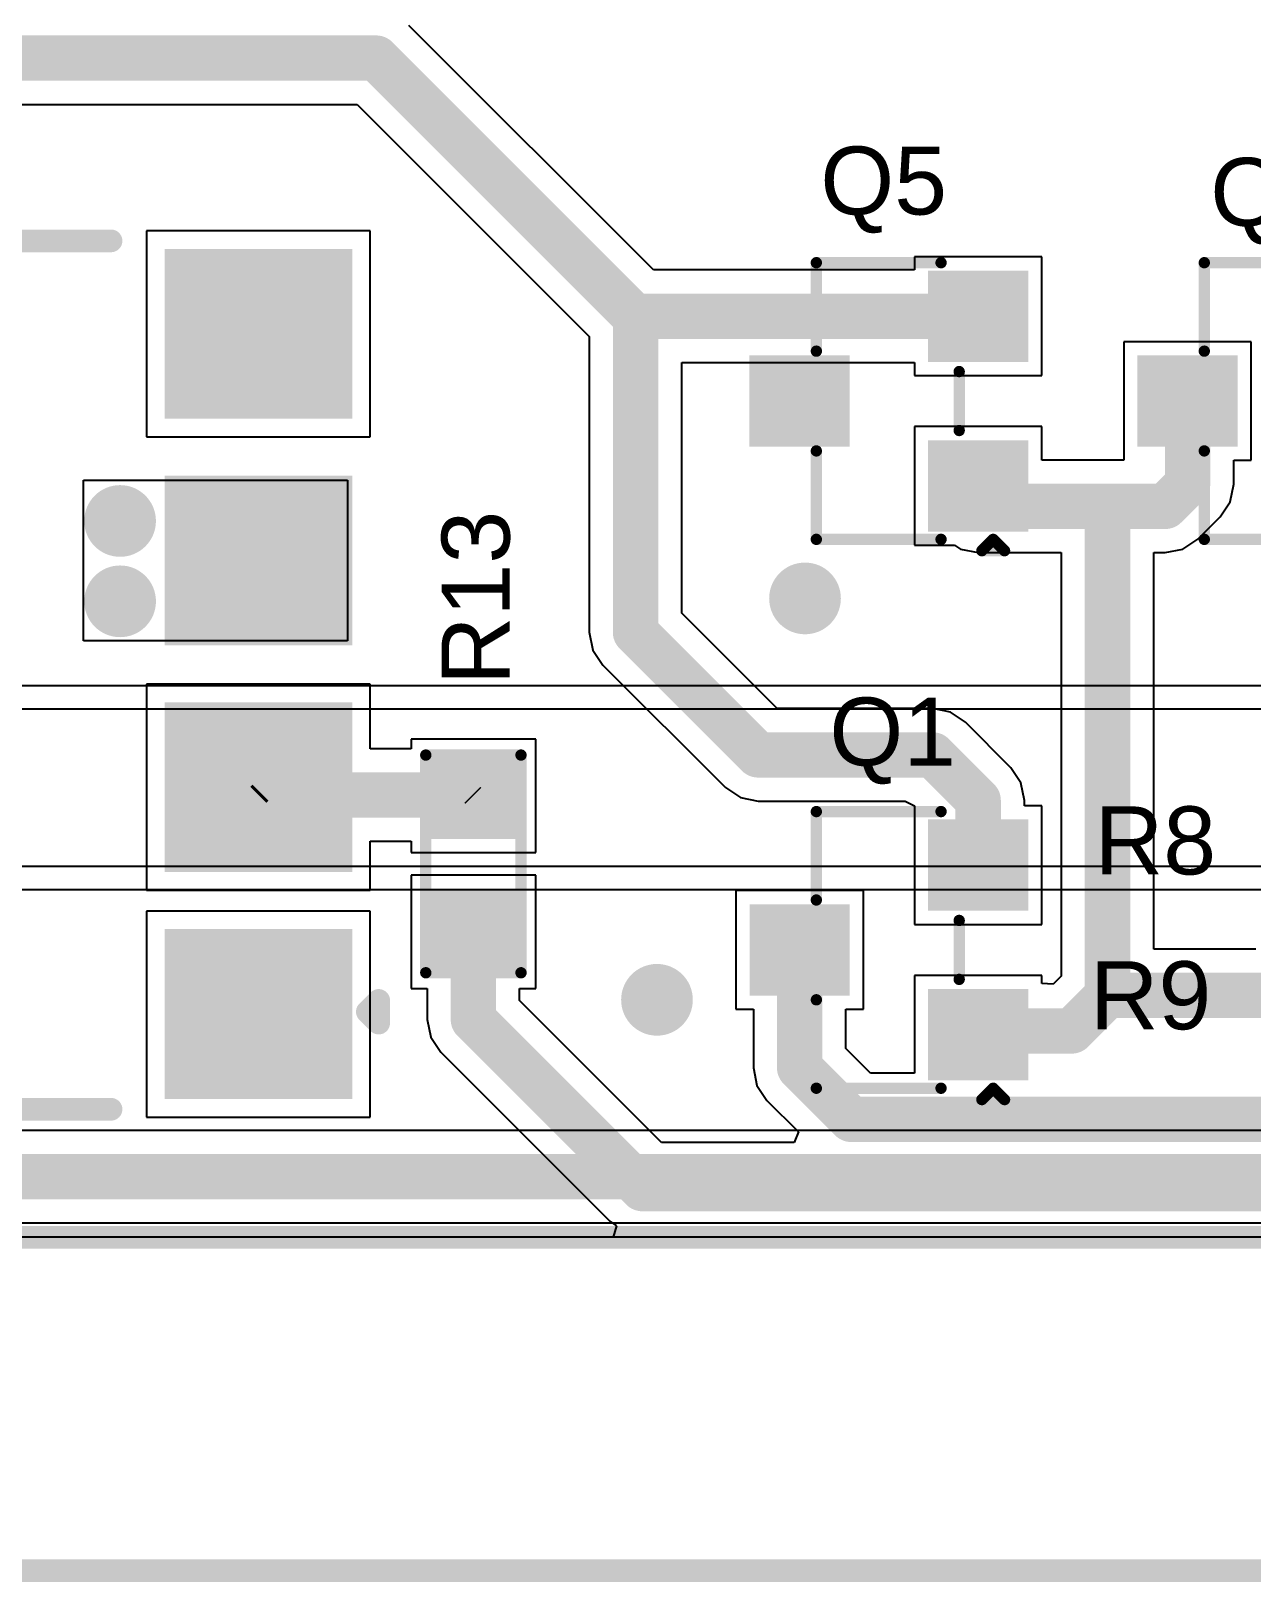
# Model space of a CAD drawing. Header units: inches. Extents: x -0.24 to 5.71, y -0.19 to 1.19.
# Drawn here: x 3.417 to 3.955, y -0.145 to 0.539 of the extents above; entities that cross this region are included whole.
import ezdxf

# ---------------------------------------------------------------- set-up
doc = ezdxf.new("R2010")
doc.units = ezdxf.units.IN
doc.header["$MEASUREMENT"] = 0
for name, color, linetype in [('Board Outline', 216, 'Continuous'), ('Bottom Layer', 5, 'Continuous'), ('Bottom Solder', 6, 'Continuous'), ('Top Layer', 1, 'Continuous'), ('Top Overlay', 2, 'Continuous'), ('Top Paste', 8, 'Continuous'), ('Top Solder', 216, 'Continuous'), ('Via Holes', 16, 'Continuous')]:
    doc.layers.add(name, color=color, linetype=linetype)
doc.styles.add('Arial', font='', dxfattribs={"height": 0.2})
doc.styles.get('Arial').set_extended_font_data('Arial')

# ---------------------------------------------------------------- blocks, each defined once
blk = doc.blocks.new('SOP_8__S_T_____13')
at = {"layer": 'Top Layer'}
for points in [[(-0.15553, 0.185433), (-0.15553, 0.114567), (-0.23427, 0.114567), (-0.23427, 0.185433)], [(0.15553, 0.114567), (0.15553, 0.185433), (0.23427, 0.185433), (0.23427, 0.114567)], [(-0.15553, 0.085433), (-0.15553, 0.014567), (-0.23427, 0.014567), (-0.23427, 0.085433)], [(0.15553, 0.014567), (0.15553, 0.085433), (0.23427, 0.085433), (0.23427, 0.014567)], [(-0.15553, -0.014567), (-0.15553, -0.085433), (-0.23427, -0.085433), (-0.23427, -0.014567)], [(0.15553, -0.085433), (0.15553, -0.014567), (0.23427, -0.014567), (0.23427, -0.085433)], [(-0.15553, -0.114567), (-0.15553, -0.185433), (-0.23427, -0.185433), (-0.23427, -0.114567)], [(0.15553, -0.185433), (0.15553, -0.114567), (0.23427, -0.114567), (0.23427, -0.185433)]]:
    blk.add_hatch(color=1, dxfattribs=at).paths.add_polyline_path(points)
at = {"layer": 'Top Paste'}
for points in [[(-0.15553, 0.185433), (-0.15553, 0.114567), (-0.23427, 0.114567), (-0.23427, 0.185433)], [(0.15553, 0.114567), (0.15553, 0.185433), (0.23427, 0.185433), (0.23427, 0.114567)], [(-0.15553, 0.085433), (-0.15553, 0.014567), (-0.23427, 0.014567), (-0.23427, 0.085433)], [(0.15553, 0.014567), (0.15553, 0.085433), (0.23427, 0.085433), (0.23427, 0.014567)], [(-0.15553, -0.014567), (-0.15553, -0.085433), (-0.23427, -0.085433), (-0.23427, -0.014567)], [(0.15553, -0.085433), (0.15553, -0.014567), (0.23427, -0.014567), (0.23427, -0.085433)], [(-0.15553, -0.114567), (-0.15553, -0.185433), (-0.23427, -0.185433), (-0.23427, -0.114567)], [(0.15553, -0.185433), (0.15553, -0.114567), (0.23427, -0.114567), (0.23427, -0.185433)]]:
    blk.add_hatch(color=8, dxfattribs=at).paths.add_polyline_path(points)
at = {"layer": 'Top Solder'}
for points in [[(-0.15353, 0.187433), (-0.15353, 0.112567), (-0.23627, 0.112567), (-0.23627, 0.187433)], [(0.15353, 0.112567), (0.15353, 0.187433), (0.23627, 0.187433), (0.23627, 0.112567)], [(-0.15353, 0.087433), (-0.15353, 0.012567), (-0.23627, 0.012567), (-0.23627, 0.087433)], [(0.15353, 0.012567), (0.15353, 0.087433), (0.23627, 0.087433), (0.23627, 0.012567)], [(-0.15353, -0.012567), (-0.15353, -0.087433), (-0.23627, -0.087433), (-0.23627, -0.012567)], [(0.15353, -0.087433), (0.15353, -0.012567), (0.23627, -0.012567), (0.23627, -0.087433)], [(-0.15353, -0.112567), (-0.15353, -0.187433), (-0.23627, -0.187433), (-0.23627, -0.112567)], [(0.15353, -0.187433), (0.15353, -0.112567), (0.23627, -0.112567), (0.23627, -0.187433)]]:
    blk.add_hatch(color=216, dxfattribs=at).paths.add_polyline_path(points)
at = {"layer": 'Top Overlay'}
for points in [[(-0.026, 0.192, 0.01, 0.01, 0), (-0.129921, 0.192, 0.01, 0.01, 0)], [(0.027, 0.190945, 0.01, 0.01, -0.9999999999999997), (-0.026, 0.192, 0.01, 0.01, 0)], [(0.129921, 0.190945, 0.01, 0.01, 0), (0.027, 0.190945, 0.01, 0.01, 0)], [(-0.247955, 0.154, 0.01, 0.01, 0), (-0.247955, 0.144, 0.01, 0.01, 0)], [(-0.242955, 0.149, 0.01, 0.01, 0), (-0.247955, 0.154, 0.01, 0.01, 0)], [(-0.242955, 0.149, 0.01, 0.01, 0), (-0.247955, 0.144, 0.01, 0.01, 0)], [(0.129921, -0.190945, 0.01, 0.01, 0), (-0.129921, -0.190945, 0.01, 0.01, 0)]]:
    blk.add_lwpolyline(points, format="xyseb", dxfattribs=at)
for points in [[(-0.132421, 0.192, 0.005, 0.005, 1), (-0.127421, 0.192, 0.005, 0.005, 1)], [(-0.0285, 0.192, 0.005, 0.005, 1), (-0.0235, 0.192, 0.005, 0.005, 1)], [(-0.0285, 0.192, 0.005, 0.005, 1), (-0.0235, 0.192, 0.005, 0.005, 1)], [(0.0245, 0.190945, 0.005, 0.005, 1), (0.0295, 0.190945, 0.005, 0.005, 1)], [(0.0245, 0.190945, 0.005, 0.005, 1), (0.0295, 0.190945, 0.005, 0.005, 1)], [(0.127421, 0.190945, 0.005, 0.005, 1), (0.132421, 0.190945, 0.005, 0.005, 1)], [(-0.250455, 0.154, 0.005, 0.005, 1), (-0.245455, 0.154, 0.005, 0.005, 1)], [(-0.250455, 0.154, 0.005, 0.005, 1), (-0.245455, 0.154, 0.005, 0.005, 1)], [(-0.245455, 0.149, 0.005, 0.005, 1), (-0.240455, 0.149, 0.005, 0.005, 1)], [(-0.245455, 0.149, 0.005, 0.005, 1), (-0.240455, 0.149, 0.005, 0.005, 1)], [(-0.250455, 0.144, 0.005, 0.005, 1), (-0.245455, 0.144, 0.005, 0.005, 1)], [(-0.250455, 0.144, 0.005, 0.005, 1), (-0.245455, 0.144, 0.005, 0.005, 1)], [(-0.132421, -0.190945, 0.005, 0.005, 1), (-0.127421, -0.190945, 0.005, 0.005, 1)], [(0.127421, -0.190945, 0.005, 0.005, 1), (0.132421, -0.190945, 0.005, 0.005, 1)]]:
    blk.add_lwpolyline(points, format="xyseb", close=True, dxfattribs=at)
blk = doc.blocks.new('R___0603_29')
at = {"layer": 'Top Layer'}
for points in [[(-0.015, 0.0175), (-0.015, -0.0175), (-0.045, -0.0175), (-0.045, 0.0175)], [(0.045, 0.0175), (0.045, -0.0175), (0.015, -0.0175), (0.015, 0.0175)]]:
    blk.add_hatch(color=1, dxfattribs=at).paths.add_polyline_path(points)
at = {"layer": 'Top Paste'}
for points in [[(-0.015, 0.0175), (-0.015, -0.0175), (-0.045, -0.0175), (-0.045, 0.0175)], [(0.045, 0.0175), (0.045, -0.0175), (0.015, -0.0175), (0.015, 0.0175)]]:
    blk.add_hatch(color=8, dxfattribs=at).paths.add_polyline_path(points)
at = {"layer": 'Top Solder'}
for points in [[(-0.011, 0.0215), (-0.011, -0.0215), (-0.049, -0.0215), (-0.049, 0.0215)], [(0.049, 0.0215), (0.049, -0.0215), (0.011, -0.0215), (0.011, 0.0215)]]:
    blk.add_hatch(color=216, dxfattribs=at).paths.add_polyline_path(points)
at = {"layer": 'Top Overlay'}
for points in [[(-0.048, 0.021, 0.005, 0.005, 0), (-0.048, -0.021, 0.005, 0.005, 0)], [(-0.048, 0.021, 0.005, 0.005, 0), (0.048, 0.021, 0.005, 0.005, 0)], [(0.048, 0.021, 0.005, 0.005, 0), (0.048, -0.021, 0.005, 0.005, 0)], [(-0.048, -0.021, 0.005, 0.005, 0), (0.048, -0.021, 0.005, 0.005, 0)]]:
    blk.add_lwpolyline(points, format="xyseb", dxfattribs=at)
for points in [[(-0.04925, 0.021, 0.0025, 0.0025, 1), (-0.04675, 0.021, 0.0025, 0.0025, 1)], [(-0.04925, 0.021, 0.0025, 0.0025, 1), (-0.04675, 0.021, 0.0025, 0.0025, 1)], [(0.04675, 0.021, 0.0025, 0.0025, 1), (0.04925, 0.021, 0.0025, 0.0025, 1)], [(0.04675, 0.021, 0.0025, 0.0025, 1), (0.04925, 0.021, 0.0025, 0.0025, 1)], [(-0.04925, -0.021, 0.0025, 0.0025, 1), (-0.04675, -0.021, 0.0025, 0.0025, 1)], [(-0.04925, -0.021, 0.0025, 0.0025, 1), (-0.04675, -0.021, 0.0025, 0.0025, 1)], [(0.04675, -0.021, 0.0025, 0.0025, 1), (0.04925, -0.021, 0.0025, 0.0025, 1)], [(0.04675, -0.021, 0.0025, 0.0025, 1), (0.04925, -0.021, 0.0025, 0.0025, 1)]]:
    blk.add_lwpolyline(points, format="xyseb", close=True, dxfattribs=at)
blk = doc.blocks.new('SOT_23_47')
at = {"layer": 'Top Layer'}
for points in [[(-0.01614175, 0.05748035), (0.01614175, 0.05748035), (0.01614175, 0.02125985), (-0.01614175, 0.02125985)], [(-0.05354335, -0.02125985), (-0.02125985, -0.02125985), (-0.02125985, -0.05748035), (-0.05354335, -0.05748035)], [(0.02125985, -0.02125985), (0.05354335, -0.02125985), (0.05354335, -0.05748035), (0.02125985, -0.05748035)]]:
    blk.add_hatch(color=1, dxfattribs=at).paths.add_polyline_path(points)
at = {"layer": 'Top Paste'}
for points in [[(-0.01614175, 0.05748035), (0.01614175, 0.05748035), (0.01614175, 0.02125985), (-0.01614175, 0.02125985)], [(-0.05354335, -0.02125985), (-0.02125985, -0.02125985), (-0.02125985, -0.05748035), (-0.05354335, -0.05748035)], [(0.02125985, -0.02125985), (0.05354335, -0.02125985), (0.05354335, -0.05748035), (0.02125985, -0.05748035)]]:
    blk.add_hatch(color=8, dxfattribs=at).paths.add_polyline_path(points)
at = {"layer": 'Top Solder'}
for points in [[(-0.02014175, 0.06148035), (0.02014175, 0.06148035), (0.02014175, 0.01725985), (-0.02014175, 0.01725985)], [(-0.05754335, -0.01725985), (-0.01725985, -0.01725985), (-0.01725985, -0.06148035), (-0.05754335, -0.06148035)], [(0.01725985, -0.01725985), (0.05754335, -0.01725985), (0.05754335, -0.06148035), (0.01725985, -0.06148035)]]:
    blk.add_hatch(color=216, dxfattribs=at).paths.add_polyline_path(points)
at = {"layer": 'Top Overlay'}
for points in [[(-0.061, 0.032, 0.005, 0.005, 0), (-0.022, 0.032, 0.005, 0.005, 0)], [(-0.061, 0.032, 0.005, 0.005, 0), (-0.061, -0.023, 0.005, 0.005, 0)], [(0.022, 0.032, 0.005, 0.005, 0), (0.061, 0.032, 0.005, 0.005, 0)], [(0.061, 0.032, 0.005, 0.005, 0), (0.061, -0.023, 0.005, 0.005, 0)], [(-0.013, -0.031, 0.005, 0.005, 0), (0.013, -0.031, 0.005, 0.005, 0)], [(-0.066, -0.041, 0.005, 0.005, 0), (-0.066, -0.051, 0.005, 0.005, 0)], [(-0.066, -0.041, 0.005, 0.005, 0), (-0.061, -0.046, 0.005, 0.005, 0)], [(-0.061, -0.046, 0.005, 0.005, 0), (-0.066, -0.051, 0.005, 0.005, 0)]]:
    blk.add_lwpolyline(points, format="xyseb", dxfattribs=at)
for points in [[(-0.06225, 0.032, 0.0025, 0.0025, 1), (-0.05975, 0.032, 0.0025, 0.0025, 1)], [(-0.06225, 0.032, 0.0025, 0.0025, 1), (-0.05975, 0.032, 0.0025, 0.0025, 1)], [(-0.02325, 0.032, 0.0025, 0.0025, 1), (-0.02075, 0.032, 0.0025, 0.0025, 1)], [(0.02075, 0.032, 0.0025, 0.0025, 1), (0.02325, 0.032, 0.0025, 0.0025, 1)], [(0.05975, 0.032, 0.0025, 0.0025, 1), (0.06225, 0.032, 0.0025, 0.0025, 1)], [(0.05975, 0.032, 0.0025, 0.0025, 1), (0.06225, 0.032, 0.0025, 0.0025, 1)], [(-0.06225, -0.023, 0.0025, 0.0025, 1), (-0.05975, -0.023, 0.0025, 0.0025, 1)], [(0.05975, -0.023, 0.0025, 0.0025, 1), (0.06225, -0.023, 0.0025, 0.0025, 1)], [(-0.01425, -0.031, 0.0025, 0.0025, 1), (-0.01175, -0.031, 0.0025, 0.0025, 1)], [(0.01175, -0.031, 0.0025, 0.0025, 1), (0.01425, -0.031, 0.0025, 0.0025, 1)], [(-0.06725, -0.041, 0.0025, 0.0025, 1), (-0.06475, -0.041, 0.0025, 0.0025, 1)], [(-0.06725, -0.041, 0.0025, 0.0025, 1), (-0.06475, -0.041, 0.0025, 0.0025, 1)], [(-0.06225, -0.046, 0.0025, 0.0025, 1), (-0.05975, -0.046, 0.0025, 0.0025, 1)], [(-0.06225, -0.046, 0.0025, 0.0025, 1), (-0.05975, -0.046, 0.0025, 0.0025, 1)], [(-0.06725, -0.051, 0.0025, 0.0025, 1), (-0.06475, -0.051, 0.0025, 0.0025, 1)], [(-0.06725, -0.051, 0.0025, 0.0025, 1), (-0.06475, -0.051, 0.0025, 0.0025, 1)]]:
    blk.add_lwpolyline(points, format="xyseb", close=True, dxfattribs=at)
blk = doc.blocks.new('SOT_23_49')
at = {"layer": 'Top Layer'}
for points in [[(-0.01614175, 0.05748035), (0.01614175, 0.05748035), (0.01614175, 0.02125985), (-0.01614175, 0.02125985)], [(-0.05354335, -0.02125985), (-0.02125985, -0.02125985), (-0.02125985, -0.05748035), (-0.05354335, -0.05748035)], [(0.02125985, -0.02125985), (0.05354335, -0.02125985), (0.05354335, -0.05748035), (0.02125985, -0.05748035)]]:
    blk.add_hatch(color=1, dxfattribs=at).paths.add_polyline_path(points)
at = {"layer": 'Top Paste'}
for points in [[(-0.01614175, 0.05748035), (0.01614175, 0.05748035), (0.01614175, 0.02125985), (-0.01614175, 0.02125985)], [(-0.05354335, -0.02125985), (-0.02125985, -0.02125985), (-0.02125985, -0.05748035), (-0.05354335, -0.05748035)], [(0.02125985, -0.02125985), (0.05354335, -0.02125985), (0.05354335, -0.05748035), (0.02125985, -0.05748035)]]:
    blk.add_hatch(color=8, dxfattribs=at).paths.add_polyline_path(points)
at = {"layer": 'Top Solder'}
for points in [[(-0.02014175, 0.06148035), (0.02014175, 0.06148035), (0.02014175, 0.01725985), (-0.02014175, 0.01725985)], [(-0.05754335, -0.01725985), (-0.01725985, -0.01725985), (-0.01725985, -0.06148035), (-0.05754335, -0.06148035)], [(0.01725985, -0.01725985), (0.05754335, -0.01725985), (0.05754335, -0.06148035), (0.01725985, -0.06148035)]]:
    blk.add_hatch(color=216, dxfattribs=at).paths.add_polyline_path(points)
at = {"layer": 'Top Overlay'}
for points in [[(-0.061, 0.032, 0.005, 0.005, 0), (-0.061, -0.023, 0.005, 0.005, 0)], [(-0.061, 0.032, 0.005, 0.005, 0), (-0.022, 0.032, 0.005, 0.005, 0)], [(0.022, 0.032, 0.005, 0.005, 0), (0.061, 0.032, 0.005, 0.005, 0)], [(0.061, 0.032, 0.005, 0.005, 0), (0.061, -0.023, 0.005, 0.005, 0)], [(-0.013, -0.031, 0.005, 0.005, 0), (0.013, -0.031, 0.005, 0.005, 0)], [(-0.066, -0.041, 0.005, 0.005, 0), (-0.061, -0.046, 0.005, 0.005, 0)], [(-0.066, -0.041, 0.005, 0.005, 0), (-0.066, -0.051, 0.005, 0.005, 0)], [(-0.061, -0.046, 0.005, 0.005, 0), (-0.066, -0.051, 0.005, 0.005, 0)]]:
    blk.add_lwpolyline(points, format="xyseb", dxfattribs=at)
for points in [[(-0.06225, 0.032, 0.0025, 0.0025, 1), (-0.05975, 0.032, 0.0025, 0.0025, 1)], [(-0.06225, 0.032, 0.0025, 0.0025, 1), (-0.05975, 0.032, 0.0025, 0.0025, 1)], [(-0.02325, 0.032, 0.0025, 0.0025, 1), (-0.02075, 0.032, 0.0025, 0.0025, 1)], [(0.02075, 0.032, 0.0025, 0.0025, 1), (0.02325, 0.032, 0.0025, 0.0025, 1)], [(0.05975, 0.032, 0.0025, 0.0025, 1), (0.06225, 0.032, 0.0025, 0.0025, 1)], [(0.05975, 0.032, 0.0025, 0.0025, 1), (0.06225, 0.032, 0.0025, 0.0025, 1)], [(-0.06225, -0.023, 0.0025, 0.0025, 1), (-0.05975, -0.023, 0.0025, 0.0025, 1)], [(0.05975, -0.023, 0.0025, 0.0025, 1), (0.06225, -0.023, 0.0025, 0.0025, 1)], [(-0.01425, -0.031, 0.0025, 0.0025, 1), (-0.01175, -0.031, 0.0025, 0.0025, 1)], [(0.01175, -0.031, 0.0025, 0.0025, 1), (0.01425, -0.031, 0.0025, 0.0025, 1)], [(-0.06725, -0.041, 0.0025, 0.0025, 1), (-0.06475, -0.041, 0.0025, 0.0025, 1)], [(-0.06725, -0.041, 0.0025, 0.0025, 1), (-0.06475, -0.041, 0.0025, 0.0025, 1)], [(-0.06225, -0.046, 0.0025, 0.0025, 1), (-0.05975, -0.046, 0.0025, 0.0025, 1)], [(-0.06225, -0.046, 0.0025, 0.0025, 1), (-0.05975, -0.046, 0.0025, 0.0025, 1)], [(-0.06725, -0.051, 0.0025, 0.0025, 1), (-0.06475, -0.051, 0.0025, 0.0025, 1)], [(-0.06725, -0.051, 0.0025, 0.0025, 1), (-0.06475, -0.051, 0.0025, 0.0025, 1)]]:
    blk.add_lwpolyline(points, format="xyseb", close=True, dxfattribs=at)
blk = doc.blocks.new('SOT_23_51')
at = {"layer": 'Top Layer'}
for points in [[(-0.01614175, 0.05748035), (0.01614175, 0.05748035), (0.01614175, 0.02125985), (-0.01614175, 0.02125985)], [(-0.05354335, -0.02125985), (-0.02125985, -0.02125985), (-0.02125985, -0.05748035), (-0.05354335, -0.05748035)], [(0.02125985, -0.02125985), (0.05354335, -0.02125985), (0.05354335, -0.05748035), (0.02125985, -0.05748035)]]:
    blk.add_hatch(color=1, dxfattribs=at).paths.add_polyline_path(points)
at = {"layer": 'Top Paste'}
for points in [[(-0.01614175, 0.05748035), (0.01614175, 0.05748035), (0.01614175, 0.02125985), (-0.01614175, 0.02125985)], [(-0.05354335, -0.02125985), (-0.02125985, -0.02125985), (-0.02125985, -0.05748035), (-0.05354335, -0.05748035)], [(0.02125985, -0.02125985), (0.05354335, -0.02125985), (0.05354335, -0.05748035), (0.02125985, -0.05748035)]]:
    blk.add_hatch(color=8, dxfattribs=at).paths.add_polyline_path(points)
at = {"layer": 'Top Solder'}
for points in [[(-0.02014175, 0.06148035), (0.02014175, 0.06148035), (0.02014175, 0.01725985), (-0.02014175, 0.01725985)], [(-0.05754335, -0.01725985), (-0.01725985, -0.01725985), (-0.01725985, -0.06148035), (-0.05754335, -0.06148035)], [(0.01725985, -0.01725985), (0.05754335, -0.01725985), (0.05754335, -0.06148035), (0.01725985, -0.06148035)]]:
    blk.add_hatch(color=216, dxfattribs=at).paths.add_polyline_path(points)
at = {"layer": 'Top Overlay'}
for points in [[(-0.061, 0.032, 0.005, 0.005, 0), (-0.022, 0.032, 0.005, 0.005, 0)], [(-0.061, 0.032, 0.005, 0.005, 0), (-0.061, -0.023, 0.005, 0.005, 0)], [(0.022, 0.032, 0.005, 0.005, 0), (0.061, 0.032, 0.005, 0.005, 0)], [(0.061, 0.032, 0.005, 0.005, 0), (0.061, -0.023, 0.005, 0.005, 0)], [(-0.013, -0.031, 0.005, 0.005, 0), (0.013, -0.031, 0.005, 0.005, 0)], [(-0.066, -0.041, 0.005, 0.005, 0), (-0.066, -0.051, 0.005, 0.005, 0)], [(-0.066, -0.041, 0.005, 0.005, 0), (-0.061, -0.046, 0.005, 0.005, 0)], [(-0.061, -0.046, 0.005, 0.005, 0), (-0.066, -0.051, 0.005, 0.005, 0)]]:
    blk.add_lwpolyline(points, format="xyseb", dxfattribs=at)
for points in [[(-0.06225, 0.032, 0.0025, 0.0025, 1), (-0.05975, 0.032, 0.0025, 0.0025, 1)], [(-0.06225, 0.032, 0.0025, 0.0025, 1), (-0.05975, 0.032, 0.0025, 0.0025, 1)], [(-0.02325, 0.032, 0.0025, 0.0025, 1), (-0.02075, 0.032, 0.0025, 0.0025, 1)], [(0.02075, 0.032, 0.0025, 0.0025, 1), (0.02325, 0.032, 0.0025, 0.0025, 1)], [(0.05975, 0.032, 0.0025, 0.0025, 1), (0.06225, 0.032, 0.0025, 0.0025, 1)], [(0.05975, 0.032, 0.0025, 0.0025, 1), (0.06225, 0.032, 0.0025, 0.0025, 1)], [(-0.06225, -0.023, 0.0025, 0.0025, 1), (-0.05975, -0.023, 0.0025, 0.0025, 1)], [(0.05975, -0.023, 0.0025, 0.0025, 1), (0.06225, -0.023, 0.0025, 0.0025, 1)], [(-0.01425, -0.031, 0.0025, 0.0025, 1), (-0.01175, -0.031, 0.0025, 0.0025, 1)], [(0.01175, -0.031, 0.0025, 0.0025, 1), (0.01425, -0.031, 0.0025, 0.0025, 1)], [(-0.06725, -0.041, 0.0025, 0.0025, 1), (-0.06475, -0.041, 0.0025, 0.0025, 1)], [(-0.06725, -0.041, 0.0025, 0.0025, 1), (-0.06475, -0.041, 0.0025, 0.0025, 1)], [(-0.06225, -0.046, 0.0025, 0.0025, 1), (-0.05975, -0.046, 0.0025, 0.0025, 1)], [(-0.06225, -0.046, 0.0025, 0.0025, 1), (-0.05975, -0.046, 0.0025, 0.0025, 1)], [(-0.06725, -0.051, 0.0025, 0.0025, 1), (-0.06475, -0.051, 0.0025, 0.0025, 1)], [(-0.06725, -0.051, 0.0025, 0.0025, 1), (-0.06475, -0.051, 0.0025, 0.0025, 1)]]:
    blk.add_lwpolyline(points, format="xyseb", close=True, dxfattribs=at)

msp = doc.modelspace()

# ---------------------------------------------------------------- hatches: boundary and pattern name
at = {"layer": 'Bottom Layer'}
h = msp.add_hatch(color=5, dxfattribs=at)
edge = h.paths.add_edge_path()
edge.add_arc((3.456189, 0.322887), 0.011811, 0, 360)
h = msp.add_hatch(color=5, dxfattribs=at)
edge = h.paths.add_edge_path()
edge.add_arc((3.4562014, 0.287454), 0.011811, 0, 360)
h = msp.add_hatch(color=5, dxfattribs=at)
edge = h.paths.add_edge_path()
edge.add_arc((3.7582607, 0.2887274), 0.011811, 0, 360)
h = msp.add_hatch(color=5, dxfattribs=at)
edge = h.paths.add_edge_path()
edge.add_arc((3.6929774, 0.111727), 0.011811, 0, 360)
at = {"layer": 'Bottom Solder'}
h = msp.add_hatch(color=6, dxfattribs=at)
edge = h.paths.add_edge_path()
edge.add_arc((3.456189, 0.322887), 0.015811, 0, 360)
h = msp.add_hatch(color=6, dxfattribs=at)
edge = h.paths.add_edge_path()
edge.add_arc((3.4562014, 0.287454), 0.015811, 0, 360)
h = msp.add_hatch(color=6, dxfattribs=at)
edge = h.paths.add_edge_path()
edge.add_arc((3.7582607, 0.2887274), 0.015811, 0, 360)
h = msp.add_hatch(color=6, dxfattribs=at)
edge = h.paths.add_edge_path()
edge.add_arc((3.6929774, 0.111727), 0.015811, 0, 360)
at = {"layer": 'Top Layer'}
h = msp.add_hatch(color=1, dxfattribs=at)
edge = h.paths.add_edge_path()
edge.add_arc((3.456189, 0.322887), 0.011811, 0, 360)
h = msp.add_hatch(color=1, dxfattribs=at)
edge = h.paths.add_edge_path()
edge.add_arc((3.4562014, 0.287454), 0.011811, 0, 360)
h = msp.add_hatch(color=1, dxfattribs=at)
edge = h.paths.add_edge_path()
edge.add_arc((3.7582607, 0.2887274), 0.011811, 0, 360)
h = msp.add_hatch(color=1, dxfattribs=at)
edge = h.paths.add_edge_path()
edge.add_arc((3.6929774, 0.111727), 0.011811, 0, 360)
at = {"layer": 'Top Solder'}
h = msp.add_hatch(color=216, dxfattribs=at)
edge = h.paths.add_edge_path()
edge.add_arc((3.456189, 0.322887), 0.015811, 0, 360)
h = msp.add_hatch(color=216, dxfattribs=at)
edge = h.paths.add_edge_path()
edge.add_arc((3.4562014, 0.287454), 0.015811, 0, 360)
h = msp.add_hatch(color=216, dxfattribs=at)
edge = h.paths.add_edge_path()
edge.add_arc((3.7582607, 0.2887274), 0.015811, 0, 360)
h = msp.add_hatch(color=216, dxfattribs=at)
edge = h.paths.add_edge_path()
edge.add_arc((3.6929774, 0.111727), 0.015811, 0, 360)
at = {"layer": 'Via Holes'}
h = msp.add_hatch(color=7, dxfattribs=at)
edge = h.paths.add_edge_path()
edge.add_arc((3.456189, 0.322887), 0.0059055, 0, 360)
h = msp.add_hatch(color=7, dxfattribs=at)
edge = h.paths.add_edge_path()
edge.add_arc((3.7582607, 0.2887274), 0.0059055, 0, 360)
h = msp.add_hatch(color=7, dxfattribs=at)
edge = h.paths.add_edge_path()
edge.add_arc((3.4562014, 0.287454), 0.0059055, 0, 360)
h = msp.add_hatch(color=7, dxfattribs=at)
edge = h.paths.add_edge_path()
edge.add_arc((3.6929774, 0.111727), 0.0059055, 0, 360)

# ---------------------------------------------------------------- linework, layer by layer
at = {"layer": 'Board Outline'}
for points in [[(0.0002582, 0.007, 0.01, 0.01, 0), (5.709, 0.007, 0.01, 0.01, 0)], [(0.0002582, 0.007, 0.008, 0.008, 0), (5.709, 0.007, 0.008, 0.008, 0)]]:
    msp.add_lwpolyline(points, format="xyseb", dxfattribs=at)
at = {"layer": 'Bottom Layer'}
for p, q in [((4.258, 0.2502279), (2.0788651, 0.2502279)), ((2.0788651, 0.240032), (4.258, 0.240032)), ((4.084885, 0.1705228), (3.307, 0.1705228)), ((3.3171959, 0.1603269), (4.0747461, 0.1603269)), ((4.075848, 0.0541192), (2.6401916, 0.0541192)), ((5.4297061, 0.007), (0.0002582, 0.007)), ((2.6317455, 0.0133356), (4.631306, 0.0133356))]:
    msp.add_line(p, q, dxfattribs=at)
msp.add_lwpolyline([(2.631745, 0.0337274, 0.02, 0.02, 0), (4.631306, 0.0337274, 0.02, 0.02, 0)], format="xyseb", dxfattribs=at)
at = {"layer": 'Top Layer'}
for p, q in [((3.6914399, 0.4335674), (3.5835881, 0.5414192)), ((3.3804536, 0.5066082), (3.5607223, 0.5066082)), ((3.5607223, 0.5066082), (3.6631237, 0.4042068)), ((3.5665504, 0.450887), (3.4678104, 0.450887)), ((3.4678104, 0.450887), (3.4678104, 0.360021)), ((3.5665504, 0.360021), (3.5665504, 0.450887)), ((3.862741, 0.4393173), (3.8065206, 0.4393173)), ((3.8065206, 0.4393173), (3.8065206, 0.4335674)), ((3.862741, 0.3870339), (3.862741, 0.4393173)), ((3.8065206, 0.4335674), (3.6914399, 0.4335674)), ((3.6631237, 0.4042068), (3.6631237, 0.2737891)), ((3.9550985, 0.4019157), (3.8988781, 0.4019157)), ((3.8988781, 0.4019157), (3.8988781, 0.3497176)), ((3.9550985, 0.3496323), (3.9550985, 0.4019157)), ((3.7039073, 0.2822357), (3.7039073, 0.3927838)), ((3.7039073, 0.3927838), (3.8065206, 0.3927838)), ((3.8065206, 0.3927838), (3.8065206, 0.3870339)), ((3.8065206, 0.3870339), (3.862741, 0.3870339)), ((3.862741, 0.3645141), (3.8065206, 0.3645141)), ((3.8065206, 0.3645141), (3.8065206, 0.3122307)), ((3.862741, 0.3497176), (3.862741, 0.3645141)), ((3.4678104, 0.360021), (3.5665504, 0.360021)), ((3.8988781, 0.3497176), (3.862741, 0.3497176)), ((3.9473801, 0.3391685), (3.9473801, 0.3496323)), ((3.9473801, 0.3496323), (3.9550985, 0.3496323)), ((3.44, 0.3408401), (3.4401131, 0.340887)), ((3.44, 0.27), (3.44, 0.3408401)), ((3.4401131, 0.340887), (3.5565504, 0.340887)), ((3.5565504, 0.340887), (3.5565504, 0.270021)), ((3.9458279, 0.3313649), (3.9473801, 0.3391685)), ((3.9414075, 0.3247493), (3.9458279, 0.3313649)), ((3.9315648, 0.3149066), (3.9414075, 0.3247493)), ((3.9249492, 0.3104862), (3.9315648, 0.3149066)), ((3.8065206, 0.3122307), (3.8242164, 0.3122307)), ((3.8242164, 0.3122307), (3.8268272, 0.3104862)), ((3.8268272, 0.3104862), (3.8346308, 0.308934)), ((3.8346308, 0.308934), (3.8712757, 0.308934)), ((3.8712757, 0.308934), (3.8712757, 0.1221636)), ((3.9120593, 0.1341088), (3.9120593, 0.308934)), ((3.9120593, 0.308934), (3.9171456, 0.308934)), ((3.9171456, 0.308934), (3.9249492, 0.3104862)), ((3.7460238, 0.2401192), (3.7039073, 0.2822357)), ((3.6631237, 0.2737891), (3.6646759, 0.2659855)), ((3.5565294, 0.27), (3.44, 0.27)), ((3.5565504, 0.270021), (3.5565294, 0.27)), ((3.6646759, 0.2659855), (3.6690963, 0.2593699)), ((3.6690963, 0.2593699), (3.723158, 0.2053082)), ((3.5665504, 0.250887), (3.4678104, 0.250887)), ((3.4678104, 0.250887), (3.4678104, 0.160021)), ((3.5665504, 0.2224756), (3.5665504, 0.250887)), ((3.8145765, 0.2401192), (3.7460238, 0.2401192)), ((3.8223801, 0.238567), (3.8145765, 0.2401192)), ((3.8289957, 0.2341466), (3.8223801, 0.238567)), ((3.8490501, 0.2140922), (3.8289957, 0.2341466)), ((3.639512, 0.2266508), (3.584512, 0.2266508)), ((3.584512, 0.2266508), (3.584512, 0.2224756)), ((3.639512, 0.1766508), (3.639512, 0.2266508)), ((3.584512, 0.2224756), (3.5665504, 0.2224756)), ((3.8534705, 0.2074766), (3.8490501, 0.2140922)), ((3.723158, 0.2053082), (3.7297736, 0.2008878)), ((3.8550227, 0.199673), (3.8534705, 0.2074766)), ((3.7297736, 0.2008878), (3.7375772, 0.1993356)), ((3.7375772, 0.1993356), (3.8023761, 0.1993356)), ((3.8023761, 0.1993356), (3.8065207, 0.1972702)), ((3.8550227, 0.1972703), (3.8550227, 0.199673)), ((3.8065207, 0.1972702), (3.8065207, 0.1449869)), ((3.8627411, 0.1972703), (3.8550227, 0.1972703)), ((3.8627411, 0.1449869), (3.8627411, 0.1972703)), ((3.5665504, 0.160021), (3.5665504, 0.181692)), ((3.5665504, 0.181692), (3.584512, 0.181692)), ((3.584512, 0.181692), (3.584512, 0.1766508)), ((3.584512, 0.1766508), (3.639512, 0.1766508)), ((3.639512, 0.1666508), (3.584512, 0.1666508)), ((3.584512, 0.1666508), (3.584512, 0.1166508)), ((3.639512, 0.1166508), (3.639512, 0.1666508)), ((3.4678104, 0.160021), (3.5665504, 0.160021)), ((3.7840009, 0.1598687), (3.7277805, 0.1598687)), ((3.7277805, 0.1598687), (3.7277805, 0.1075853)), ((3.7840009, 0.1075853), (3.7840009, 0.1598687)), ((3.5665504, 0.150887), (3.4678104, 0.150887)), ((3.4678104, 0.150887), (3.4678104, 0.060021)), ((3.5665504, 0.060021), (3.5665504, 0.150887)), ((3.8065207, 0.1449869), (3.8627411, 0.1449869)), ((3.9570744, 0.1341088), (3.9120593, 0.1341088)), ((3.584512, 0.1166508), (3.5916202, 0.1166508)), ((3.5916202, 0.1166508), (3.5916202, 0.102988)), ((3.6324038, 0.1114346), (3.6324038, 0.1166508)), ((3.6324038, 0.1166508), (3.639512, 0.1166508)), ((3.8627411, 0.1224671), (3.8065207, 0.1224671)), ((3.8065207, 0.1224671), (3.8065207, 0.0793918)), ((3.8627411, 0.1189671), (3.8627411, 0.1224671)), ((3.8677411, 0.118629), (3.8627411, 0.1189671)), ((3.8712757, 0.1221636), (3.8677411, 0.118629)), ((3.6949774, 0.048861), (3.6324038, 0.1114346)), ((3.5916202, 0.102988), (3.5931724, 0.0951844)), ((3.7277805, 0.1075853), (3.7354989, 0.1075853)), ((3.7354989, 0.1075853), (3.7354989, 0.0817699)), ((3.7762825, 0.0902165), (3.7762825, 0.1075853)), ((3.7762825, 0.1075853), (3.7840009, 0.1075853)), ((3.5931724, 0.0951844), (3.5975928, 0.0885688)), ((3.7871072, 0.0793918), (3.7762825, 0.0902165)), ((3.5975928, 0.0885688), (3.6721116, 0.01405)), ((3.7354989, 0.0817699), (3.7370511, 0.0739663)), ((3.8065207, 0.0793918), (3.7871072, 0.0793918)), ((3.7370511, 0.0739663), (3.7414715, 0.0673507)), ((3.7414715, 0.0673507), (3.7553418, 0.0534804)), ((3.4678104, 0.060021), (3.5665504, 0.060021)), ((3.7534283, 0.048861), (3.6949774, 0.048861)), ((3.7553418, 0.0534804), (3.7534283, 0.048861)), ((3.6721116, 0.01405), (3.6751796, 0.012)), ((3.6736628, 0.007), (0.0002582, 0.007)), ((3.6751796, 0.012), (3.6736628, 0.007))]:
    msp.add_line(p, q, dxfattribs=at)
for points in [[(3.368, 0.527, 0.02, 0.02, 0), (3.5691689, 0.527, 0.02, 0.02, 0)], [(3.5691689, 0.527, 0.02, 0.02, 0), (3.6835155, 0.4126534, 0.02, 0.02, 0)], [(3.6835155, 0.4126534, 0.02, 0.02, 0), (3.6835155, 0.4131756, 0.02, 0.02, 0)], [(3.6835155, 0.4131756, 0.02, 0.02, 0), (3.8346308, 0.4131756, 0.02, 0.02, 0)], [(3.6835155, 0.2737891, 0.02, 0.02, 0), (3.6835155, 0.4126534, 0.02, 0.02, 0)], [(3.9269883, 0.3391685, 0.02, 0.02, 0), (3.9269883, 0.3688894, 0.02, 0.02, 0)], [(3.9171456, 0.3293258, 0.02, 0.02, 0), (3.9269883, 0.3391685, 0.02, 0.02, 0)], [(3.8346308, 0.3293258, 0.02, 0.02, 0), (3.8916675, 0.3293258, 0.02, 0.02, 0)], [(3.8916675, 0.113717, 0.02, 0.02, 0), (3.8916675, 0.3293258, 0.02, 0.02, 0)], [(3.8916675, 0.3293258, 0.02, 0.02, 0), (3.9171456, 0.3293258, 0.02, 0.02, 0)], [(3.6835155, 0.2737891, 0.02, 0.02, 0), (3.7375772, 0.2197274, 0.02, 0.02, 0)], [(3.7375772, 0.2197274, 0.02, 0.02, 0), (3.8145765, 0.2197274, 0.02, 0.02, 0)], [(3.8145765, 0.2197274, 0.02, 0.02, 0), (3.8346309, 0.199673, 0.02, 0.02, 0)], [(3.5171804, 0.2020838, 0.02, 0.02, 0), (3.611579, 0.2020838, 0.02, 0.02, 0)], [(3.5171804, 0.2020838, 0.01, 0.01, 0), (3.5181628, 0.2030662, 0.01, 0.01, 0)], [(3.611579, 0.2020838, 0.01, 0.01, 0), (3.612012, 0.2016508, 0.01, 0.01, 0)], [(3.8346309, 0.1728014, 0.02, 0.02, 0), (3.8346309, 0.199673, 0.02, 0.02, 0)], [(3.612012, 0.102988, 0.02, 0.02, 0), (3.612012, 0.1366508, 0.02, 0.02, 0)], [(3.7558907, 0.0817699, 0.02, 0.02, 0), (3.7558907, 0.1353998, 0.02, 0.02, 0)], [(3.8759505, 0.098, 0.02, 0.02, 0), (3.8916675, 0.113717, 0.02, 0.02, 0)], [(3.8916675, 0.113717, 0.02, 0.02, 0), (3.9760744, 0.113717, 0.02, 0.02, 0)], [(3.612012, 0.102988, 0.02, 0.02, 0), (3.6865308, 0.0284692, 0.02, 0.02, 0)], [(3.8346309, 0.0979982, 0.02, 0.02, 0), (3.8709982, 0.0979982, 0.02, 0.02, 0)], [(3.8709982, 0.0979982, 0.02, 0.02, 0), (3.871, 0.098, 0.02, 0.02, 0)], [(3.871, 0.098, 0.02, 0.02, 0), (3.8759505, 0.098, 0.02, 0.02, 0)], [(3.7558907, 0.0817699, 0.02, 0.02, 0), (3.7786606, 0.059, 0.02, 0.02, 0)], [(3.7786606, 0.059, 0.02, 0.02, 0), (4.042, 0.059, 0.02, 0.02, 0)], [(3.6865308, 0.0284692, 0.02, 0.02, 0), (4.6571511, 0.0284692, 0.02, 0.02, 0)]]:
    msp.add_lwpolyline(points, format="xyseb", dxfattribs=at)
for points in [[(3.5641689, 0.527, 0.01, 0.01, 1), (3.5741689, 0.527, 0.01, 0.01, 1)], [(3.5641689, 0.527, 0.01, 0.01, 1), (3.5741689, 0.527, 0.01, 0.01, 1)], [(3.6785155, 0.4131756, 0.01, 0.01, 1), (3.6885155, 0.4131756, 0.01, 0.01, 1)], [(3.6785155, 0.4131756, 0.01, 0.01, 1), (3.6885155, 0.4131756, 0.01, 0.01, 1)], [(3.6785155, 0.4126534, 0.01, 0.01, 1), (3.6885155, 0.4126534, 0.01, 0.01, 1)], [(3.6785155, 0.4126534, 0.01, 0.01, 1), (3.6885155, 0.4126534, 0.01, 0.01, 1)], [(3.6785155, 0.4126534, 0.01, 0.01, 1), (3.6885155, 0.4126534, 0.01, 0.01, 1)], [(3.8296308, 0.4131756, 0.01, 0.01, 1), (3.8396308, 0.4131756, 0.01, 0.01, 1)], [(3.9219883, 0.3688894, 0.01, 0.01, 1), (3.9319883, 0.3688894, 0.01, 0.01, 1)], [(3.9219883, 0.3391685, 0.01, 0.01, 1), (3.9319883, 0.3391685, 0.01, 0.01, 1)], [(3.9219883, 0.3391685, 0.01, 0.01, 1), (3.9319883, 0.3391685, 0.01, 0.01, 1)], [(3.8296308, 0.3293258, 0.01, 0.01, 1), (3.8396308, 0.3293258, 0.01, 0.01, 1)], [(3.8866675, 0.3293258, 0.01, 0.01, 1), (3.8966675, 0.3293258, 0.01, 0.01, 1)], [(3.8866675, 0.3293258, 0.01, 0.01, 1), (3.8966675, 0.3293258, 0.01, 0.01, 1)], [(3.8866675, 0.3293258, 0.01, 0.01, 1), (3.8966675, 0.3293258, 0.01, 0.01, 1)], [(3.9121456, 0.3293258, 0.01, 0.01, 1), (3.9221456, 0.3293258, 0.01, 0.01, 1)], [(3.9121456, 0.3293258, 0.01, 0.01, 1), (3.9221456, 0.3293258, 0.01, 0.01, 1)], [(3.6785155, 0.2737891, 0.01, 0.01, 1), (3.6885155, 0.2737891, 0.01, 0.01, 1)], [(3.6785155, 0.2737891, 0.01, 0.01, 1), (3.6885155, 0.2737891, 0.01, 0.01, 1)], [(3.7325772, 0.2197274, 0.01, 0.01, 1), (3.7425772, 0.2197274, 0.01, 0.01, 1)], [(3.7325772, 0.2197274, 0.01, 0.01, 1), (3.7425772, 0.2197274, 0.01, 0.01, 1)], [(3.8095765, 0.2197274, 0.01, 0.01, 1), (3.8195765, 0.2197274, 0.01, 0.01, 1)], [(3.8095765, 0.2197274, 0.01, 0.01, 1), (3.8195765, 0.2197274, 0.01, 0.01, 1)], [(3.5121804, 0.2020838, 0.01, 0.01, 1), (3.5221804, 0.2020838, 0.01, 0.01, 1)], [(3.606579, 0.2020838, 0.01, 0.01, 1), (3.616579, 0.2020838, 0.01, 0.01, 1)], [(3.5146804, 0.2020838, 0.005, 0.005, 1), (3.5196804, 0.2020838, 0.005, 0.005, 1)], [(3.5156628, 0.2030662, 0.005, 0.005, 1), (3.5206628, 0.2030662, 0.005, 0.005, 1)], [(3.609079, 0.2020838, 0.005, 0.005, 1), (3.614079, 0.2020838, 0.005, 0.005, 1)], [(3.609512, 0.2016508, 0.005, 0.005, 1), (3.614512, 0.2016508, 0.005, 0.005, 1)], [(3.8296309, 0.199673, 0.01, 0.01, 1), (3.8396309, 0.199673, 0.01, 0.01, 1)], [(3.8296309, 0.199673, 0.01, 0.01, 1), (3.8396309, 0.199673, 0.01, 0.01, 1)], [(3.8296309, 0.1728014, 0.01, 0.01, 1), (3.8396309, 0.1728014, 0.01, 0.01, 1)], [(3.607012, 0.1366508, 0.01, 0.01, 1), (3.617012, 0.1366508, 0.01, 0.01, 1)], [(3.7508907, 0.1353998, 0.01, 0.01, 1), (3.7608907, 0.1353998, 0.01, 0.01, 1)], [(3.8866675, 0.113717, 0.01, 0.01, 1), (3.8966675, 0.113717, 0.01, 0.01, 1)], [(3.8866675, 0.113717, 0.01, 0.01, 1), (3.8966675, 0.113717, 0.01, 0.01, 1)], [(3.8866675, 0.113717, 0.01, 0.01, 1), (3.8966675, 0.113717, 0.01, 0.01, 1)], [(3.607012, 0.102988, 0.01, 0.01, 1), (3.617012, 0.102988, 0.01, 0.01, 1)], [(3.607012, 0.102988, 0.01, 0.01, 1), (3.617012, 0.102988, 0.01, 0.01, 1)], [(3.8296309, 0.0979982, 0.01, 0.01, 1), (3.8396309, 0.0979982, 0.01, 0.01, 1)], [(3.8659982, 0.0979982, 0.01, 0.01, 1), (3.8759982, 0.0979982, 0.01, 0.01, 1)], [(3.8659982, 0.0979982, 0.01, 0.01, 1), (3.8759982, 0.0979982, 0.01, 0.01, 1)], [(3.866, 0.098, 0.01, 0.01, 1), (3.876, 0.098, 0.01, 0.01, 1)], [(3.866, 0.098, 0.01, 0.01, 1), (3.876, 0.098, 0.01, 0.01, 1)], [(3.8709505, 0.098, 0.01, 0.01, 1), (3.8809505, 0.098, 0.01, 0.01, 1)], [(3.8709505, 0.098, 0.01, 0.01, 1), (3.8809505, 0.098, 0.01, 0.01, 1)], [(3.7508907, 0.0817699, 0.01, 0.01, 1), (3.7608907, 0.0817699, 0.01, 0.01, 1)], [(3.7508907, 0.0817699, 0.01, 0.01, 1), (3.7608907, 0.0817699, 0.01, 0.01, 1)], [(3.7736606, 0.059, 0.01, 0.01, 1), (3.7836606, 0.059, 0.01, 0.01, 1)], [(3.7736606, 0.059, 0.01, 0.01, 1), (3.7836606, 0.059, 0.01, 0.01, 1)], [(3.6815308, 0.0284692, 0.01, 0.01, 1), (3.6915308, 0.0284692, 0.01, 0.01, 1)], [(3.6815308, 0.0284692, 0.01, 0.01, 1), (3.6915308, 0.0284692, 0.01, 0.01, 1)]]:
    msp.add_lwpolyline(points, format="xyseb", close=True, dxfattribs=at)
at = {"layer": 'Top Overlay'}
msp.add_lwpolyline([(3.1495336, -0.14, 0.01, 0.01, 0), (5.709, -0.14, 0.01, 0.01, 0)], format="xyseb", dxfattribs=at)

# ---------------------------------------------------------------- block references
for name, p, rotation in [('SOP_8__S_T_____13', (3.3222804, 0.255454), 180), ('SOT_23_47', (3.7952607, 0.375774), 90), ('SOT_23_49', (3.9663584, 0.375774), 90), ('R___0603_29', (3.612012, 0.1716508), 90), ('SOT_23_51', (3.7952608, 0.133727), 90)]:
    msp.add_blockref(name, p, dxfattribs=dict(rotation=rotation))

# ---------------------------------------------------------------- texts
at = {"layer": 'Top Overlay', "style": 'Arial'}
for s, p in [('Q5', (3.7650081, 0.4580049)), ('Q3', (3.9370081, 0.4530049)), ('Q1', (3.7690065, 0.2150049)), ('R8', (3.8860081, 0.1670049)), ('R9', (3.8838861, 0.0987219))]:
    msp.add_text(s, height=0.03, dxfattribs=at).set_placement(p)
msp.add_text('R13', height=0.03, rotation=90, dxfattribs=at).set_placement((3.6279951, 0.2505122))

doc.saveas('drawing.dxf')
